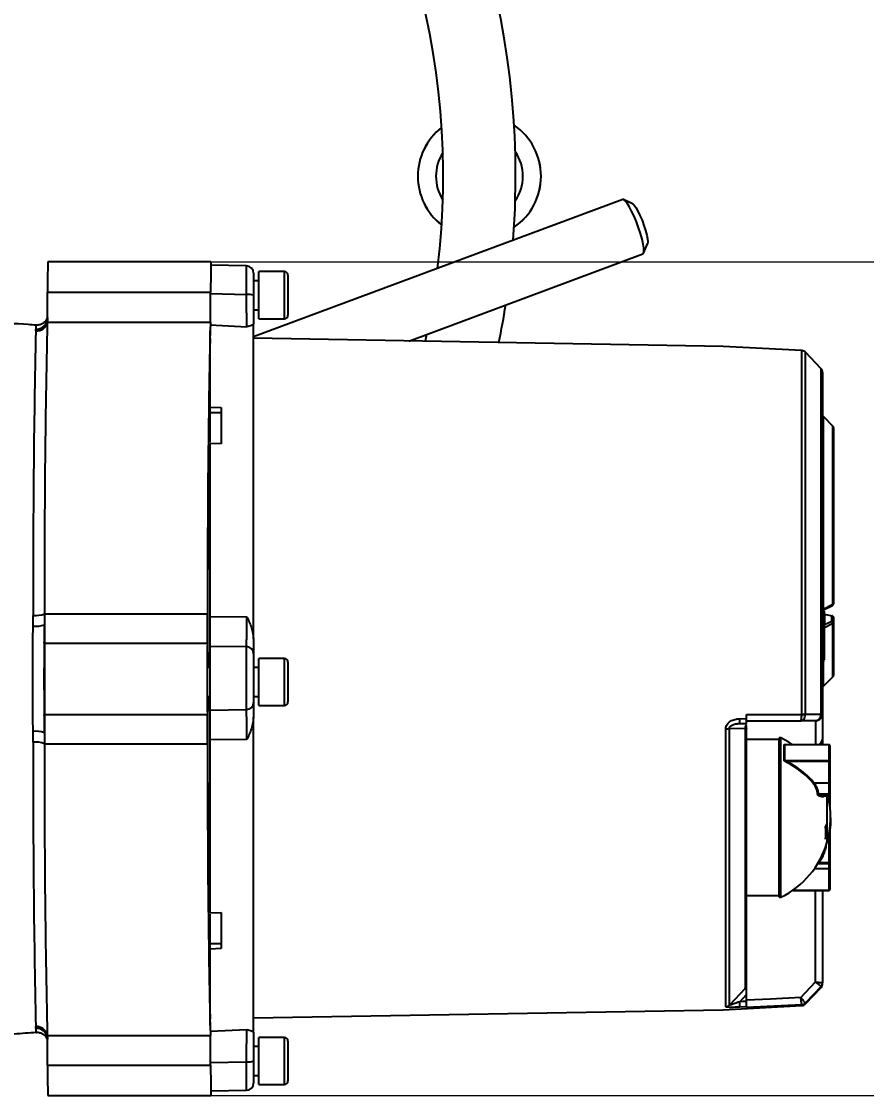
# Model space of a CAD drawing. Header units: millimetres. Extents: x 1846 to 4892, y 508 to 2661.
# Drawn here: x 4305.9 to 4539.1, y 2101.2 to 2397.5 of the extents above; entities that cross this region are included whole.
import ezdxf

# ---------------------------------------------------------------- set-up
doc = ezdxf.new("R2010")
doc.units = ezdxf.units.MM
doc.layers.add('AM_5', color=3, linetype='Continuous', lineweight=25)
doc.styles.add('SLDTEXTSTYLE1', font='txt.shx', dxfattribs={"width": 0.7, "bigfont": 'gbcbig.shx'})
doc.dimstyles.new('SLDDIMSTYLE12$0', dxfattribs={"dimtxt": 12, "dimasz": 10, "dimexe": 0, "dimexo": 0.0625, "dimgap": 0.875, "dimtad": 1, "dimdec": 1, "dimlfac": 1.8, "dimrnd": 1e-09, "dimzin": 12, "dimdsep": 46, "dimtxsty": 'SLDTEXTSTYLE1', "dimcen": 0.09, "dimdle": 8.16, "dimclrd": 3, "dimclre": 3, "dimadec": 0, "dimazin": 3, "dimtfac": 1, "dimtdec": 1, "dimtofl": 0, "dimtmove": 0, "dimatfit": 3, "dimfxl": 0, "dimfrac": 2, "dimtolj": 1, "dimlwd": 5, "dimlwe": 5, "dimarcsym": 0})

# ---------------------------------------------------------------- blocks, each defined once
blk = doc.blocks.new('*D78')
at = {"layer": 'AM_5', "color": 3, "lineweight": 5, "transparency": 16777216}
blk.add_line((4358.23, 2331.19), (4608.15, 2331.19), dxfattribs=at)
at = {"layer": 'AM_5', "color": 3, "linetype": 'Continuous', "lineweight": 5, "transparency": 16777216}
for p, q in [((4608.15, 2321.19), (4608.15, 2111.23)), ((4358.23, 2101.23), (4608.15, 2101.23))]:
    blk.add_line(p, q, dxfattribs=at)
at = {"layer": 'AM_5', "color": 3, "transparency": 16777216}
for points in [[(4606.49, 2321.19), (4609.82, 2321.19), (4608.15, 2331.19)], [(4606.49, 2111.23), (4609.82, 2111.23), (4608.15, 2101.23)]]:
    blk.add_solid(points, dxfattribs=at)
at = {"layer": 'Defpoints', "color": 0, "transparency": 16777216}
for p in [(4358.17, 2331.19), (4358.17, 2101.23), (4608.15, 2101.23)]:
    blk.add_point(p, dxfattribs=at)
at = {"layer": 'AM_5', "color": 0, "transparency": 16777216, "insert": (4601.28, 2216.21), "char_height": 12, "attachment_point": 5, "rotation": 90, "style": 'SLDTEXTSTYLE1'}
blk.add_mtext('\\A1;230', dxfattribs=at)

msp = doc.modelspace()

# ---------------------------------------------------------------- linework, layer by layer
at = {"color": 7, "linetype": 'Continuous', "lineweight": 25}
for p, q in [((4471.773, 2348.441), (4369.941, 2310.52)), ((4474.522, 2347.23), (4472.046, 2348.409)), ((4477.542, 2333.65), (4478.644, 2336.161)), ((4412.726, 2309.379), (4477.357, 2333.447)), ((4358.167, 2331.19), (4313.169, 2331.19)), ((4367.976, 2330.101), (4358.167, 2330.272)), ((4367.976, 2322.206), (4367.976, 2330.101)), ((4371.422, 2326.015), (4369.941, 2326.015)), ((4378.422, 2328.515), (4371.422, 2328.515)), ((4371.422, 2315.515), (4371.422, 2328.515)), ((4378.422, 2315.515), (4378.422, 2328.515)), ((4379.422, 2327.515), (4379.422, 2316.515)), ((4313.078, 2322.818), (4358.076, 2322.818)), ((4357.941, 2322.456), (4367.976, 2322.206)), ((4369.941, 2318.015), (4371.422, 2318.015)), ((4313.003, 2314.59), (4358.001, 2314.59)), ((4313.03, 2315.604), (4313.018, 2315.362)), ((4313.021, 2315.388), (4313.029, 2315.519)), ((4371.422, 2315.515), (4378.422, 2315.515)), ((4357.941, 2313.805), (4368.046, 2313.289)), ((4417.663, 2311.218), (4417.247, 2309.301)), ((4499.468, 2307.865), (4369.941, 2310.126)), ((4521.196, 2306.727), (4499.468, 2307.865)), ((4521.196, 2206.392), (4521.196, 2306.727)), ((4526.529, 2301.705), (4522.206, 2306.261)), ((4522.206, 2206.444), (4522.206, 2306.261)), ((4526.529, 2206.476), (4526.529, 2301.705)), ((4357.941, 2291.135), (4360.941, 2291.024)), ((4357.941, 2289.6), (4357.941, 2291.135)), ((4357.941, 2289.61), (4357.844, 2289.508)), ((4357.941, 2289.61), (4357.844, 2289.508)), ((4360.941, 2289.6), (4357.941, 2289.6)), ((4357.941, 2289.405), (4358.096, 2289.567)), ((4527.088, 2288.616), (4527.088, 2235.393)), ((4527.088, 2288.616), (4529.795, 2285.899)), ((4529.795, 2236.754), (4529.795, 2285.899)), ((4360.941, 2281.028), (4357.941, 2281.14)), ((4526.941, 2235.033), (4526.948, 2235.106)), ((4526.941, 2234.853), (4527.441, 2234.853)), ((4526.941, 2234.725), (4527.441, 2234.725)), ((4526.941, 2234.661), (4527.441, 2234.661)), ((4526.941, 2234.47), (4527.441, 2234.47)), ((4527.088, 2235.393), (4529.795, 2236.754)), ((4527.22, 2235.229), (4529.665, 2236.456)), ((4527.22, 2235.229), (4529.665, 2236.456)), ((4527.441, 2234.725), (4527.441, 2234.853)), ((4527.441, 2234.47), (4527.441, 2234.661)), ((4527.441, 2234.071), (4527.441, 2234.47)), ((4312.259, 2234.137), (4357.257, 2234.137)), ((4357.941, 2233.414), (4368.046, 2233.294)), ((4526.941, 2231.401), (4527.441, 2231.401)), ((4526.941, 2231.264), (4527.441, 2231.264)), ((4527.441, 2234.054), (4529.441, 2233.586)), ((4527.441, 2234.054), (4527.441, 2231.401)), ((4527.441, 2231.136), (4529.441, 2232.14)), ((4527.441, 2230.325), (4529.795, 2231.504)), ((4527.441, 2231.264), (4527.441, 2231.401)), ((4527.441, 2230.853), (4527.441, 2231.264)), ((4529.441, 2232.14), (4529.441, 2233.586)), ((4529.673, 2233.53), (4529.487, 2233.607)), ((4529.795, 2216.739), (4529.795, 2231.504)), ((4529.877, 2233.288), (4529.904, 2233.208)), ((4529.925, 2233.147), (4529.909, 2233.212)), ((4529.925, 2233.132), (4529.941, 2233)), ((4529.941, 2233), (4529.941, 2231.707)), ((4312.249, 2231.173), (4312.203, 2231.091)), ((4526.941, 2230.853), (4527.441, 2230.853)), ((4526.941, 2229.416), (4527.441, 2229.416)), ((4527.441, 2223.234), (4527.441, 2229.416)), ((4312.182, 2226.06), (4357.18, 2226.06)), ((4357.941, 2225.212), (4367.976, 2225.062)), ((4367.976, 2207.709), (4367.976, 2225.062)), ((4526.941, 2223.234), (4527.441, 2223.234)), ((4378.422, 2221.812), (4371.422, 2221.812)), ((4371.422, 2208.812), (4371.422, 2221.812)), ((4378.422, 2208.812), (4378.422, 2221.812)), ((4379.422, 2220.812), (4379.422, 2209.812)), ((4526.941, 2221.797), (4527.441, 2221.797)), ((4526.941, 2221.386), (4527.441, 2221.386)), ((4527.441, 2221.369), (4526.941, 2221.369)), ((4526.941, 2221.249), (4527.441, 2221.249)), ((4527.088, 2221.249), (4527.088, 2214.032)), ((4527.441, 2221.386), (4527.441, 2221.797)), ((4357.941, 2219.312), (4357.184, 2219.312)), ((4371.422, 2219.312), (4369.941, 2219.312)), ((4527.088, 2214.032), (4529.795, 2216.739)), ((4357.189, 2211.312), (4357.941, 2211.312)), ((4369.941, 2211.312), (4371.422, 2211.312)), ((4357.941, 2207.56), (4367.976, 2207.709)), ((4371.422, 2208.812), (4378.422, 2208.812)), ((4312.182, 2206.36), (4357.18, 2206.36)), ((4504.076, 2205.168), (4505.941, 2205.201)), ((4505.941, 2206.377), (4521.196, 2206.375)), ((4505.941, 2205.201), (4505.941, 2206.377)), ((4505.941, 2204.596), (4520.892, 2204.596)), ((4520.892, 2204.596), (4521.12, 2204.658)), ((4520.892, 2204.596), (4520.937, 2204.649)), ((4524.941, 2204.596), (4520.892, 2204.596)), ((4521.196, 2206.392), (4521.196, 2206.375)), ((4522.202, 2206.375), (4522.206, 2206.444)), ((4522.206, 2206.444), (4526.528, 2206.436)), ((4524.941, 2204.596), (4524.941, 2197.993)), ((4526.529, 2206.476), (4526.528, 2206.436)), ((4526.941, 2206.596), (4526.935, 2206.436)), ((4500.196, 2125.734), (4500.196, 2202.409)), ((4501.206, 2202.48), (4505.529, 2202.563)), ((4501.206, 2126.195), (4501.206, 2202.48)), ((4503.543, 2203.827), (4504.036, 2203.874)), ((4504.023, 2203.852), (4505.941, 2203.886)), ((4505.529, 2202.563), (4505.529, 2130.782)), ((4505.941, 2202.412), (4505.941, 2203.236)), ((4312.249, 2201.248), (4312.203, 2201.33)), ((4368.046, 2199.477), (4357.941, 2199.358)), ((4514.941, 2199.413), (4505.941, 2199.413)), ((4515.441, 2199.913), (4514.941, 2199.913)), ((4514.941, 2166.255), (4514.941, 2199.913)), ((4515.441, 2166.255), (4515.441, 2199.913)), ((4526.941, 2200.345), (4526.941, 2197.993)), ((4312.259, 2198.284), (4357.257, 2198.284)), ((4516.362, 2193.665), (4516.362, 2198.003)), ((4516.458, 2197.98), (4516.458, 2193.647)), ((4528.741, 2197.98), (4516.458, 2197.98)), ((4528.741, 2197.993), (4516.506, 2197.993)), ((4528.741, 2197.993), (4528.741, 2197.98)), ((4528.741, 2193.647), (4528.741, 2197.98)), ((4528.941, 2197.793), (4528.941, 2193.501)), ((4516.458, 2193.647), (4528.741, 2193.647)), ((4528.741, 2193.395), (4517.029, 2193.395)), ((4528.741, 2193.647), (4528.741, 2193.395)), ((4528.741, 2187.479), (4528.741, 2193.395)), ((4528.941, 2193.501), (4528.941, 2187.585)), ((4528.979, 2193.319), (4528.941, 2193.319)), ((4528.941, 2191.046), (4528.979, 2191.046)), ((4524.561, 2187.479), (4528.741, 2187.479)), ((4528.741, 2184.456), (4528.741, 2187.479)), ((4528.979, 2189.3), (4528.941, 2189.3)), ((4528.979, 2189.027), (4528.941, 2189.027)), ((4528.941, 2187.585), (4528.941, 2184.361)), ((4528.941, 2187.337), (4528.979, 2187.337)), ((4528.941, 2187.13), (4528.979, 2187.13)), ((4525.717, 2184.456), (4528.741, 2184.456)), ((4528.741, 2184.167), (4526.019, 2184.167)), ((4526.993, 2183.906), (4528.741, 2183.906)), ((4528.138, 2183.906), (4528.138, 2176.054)), ((4528.141, 2183.906), (4528.141, 2170.913)), ((4528.741, 2184.456), (4528.741, 2184.167)), ((4528.741, 2183.906), (4528.741, 2184.167)), ((4528.741, 2182.609), (4528.741, 2183.906)), ((4528.941, 2185.952), (4528.979, 2185.952)), ((4528.979, 2185.381), (4528.941, 2185.381)), ((4528.941, 2184.361), (4528.941, 2184.106)), ((4528.941, 2184.126), (4528.941, 2182.54)), ((4528.709, 2182.609), (4528.741, 2182.609)), ((4528.741, 2182.609), (4528.741, 2182.437)), ((4528.941, 2182.54), (4528.941, 2182.495)), ((4528.941, 2182.54), (4528.941, 2181.199)), ((4528.138, 2172.662), (4527.786, 2172.662)), ((4528.138, 2172.662), (4528.138, 2170.913)), ((4528.741, 2171.92), (4528.418, 2171.92)), ((4528.421, 2171.929), (4528.741, 2171.929)), ((4528.741, 2171.929), (4528.741, 2173.389)), ((4528.741, 2171.92), (4528.741, 2171.929)), ((4528.741, 2165.489), (4528.741, 2171.92)), ((4528.941, 2174.628), (4528.941, 2171.777)), ((4528.138, 2170.913), (4528.141, 2170.913)), ((4528.941, 2171.777), (4528.941, 2171.72)), ((4528.941, 2171.72), (4528.941, 2165.45)), ((4528.979, 2169.219), (4528.941, 2169.219)), ((4514.941, 2155.913), (4514.941, 2166.255)), ((4515.441, 2155.913), (4515.441, 2166.255)), ((4528.979, 2167.691), (4528.941, 2167.691)), ((4528.941, 2167.153), (4528.979, 2167.153)), ((4524.716, 2163.843), (4528.741, 2163.843)), ((4525.718, 2165.25), (4528.741, 2165.25)), ((4526.019, 2165.489), (4528.741, 2165.489)), ((4528.741, 2165.489), (4528.741, 2165.25)), ((4528.741, 2163.843), (4528.741, 2165.25)), ((4528.741, 2157.927), (4528.741, 2163.843)), ((4528.941, 2165.664), (4528.979, 2165.664)), ((4528.941, 2165.45), (4528.941, 2163.949)), ((4528.941, 2163.949), (4528.941, 2158.033)), ((4518.697, 2157.833), (4528.741, 2157.833)), ((4518.83, 2157.927), (4528.741, 2157.927)), ((4524.941, 2132.555), (4524.941, 2157.833)), ((4526.941, 2157.833), (4526.941, 2132.355)), ((4528.741, 2157.927), (4528.741, 2157.833)), ((4505.941, 2156.413), (4514.941, 2156.413)), ((4514.941, 2155.913), (4515.441, 2155.913)), ((4357.941, 2151.632), (4360.941, 2151.743)), ((4357.821, 2143.221), (4357.941, 2143.095)), ((4357.821, 2143.221), (4357.941, 2143.095)), ((4358.073, 2143.162), (4357.941, 2143.3)), ((4357.941, 2143.171), (4360.941, 2143.171)), ((4357.941, 2141.637), (4357.941, 2143.171)), ((4360.941, 2141.748), (4357.941, 2141.637)), ((4505.529, 2130.782), (4501.206, 2126.195)), ((4505.941, 2130.377), (4505.941, 2131.842)), ((4520.892, 2128.276), (4524.941, 2132.555)), ((4526.529, 2131.327), (4522.206, 2126.758)), ((4522.206, 2126.51), (4526.529, 2131.067)), ((4526.529, 2131.327), (4526.529, 2131.326)), ((4526.529, 2131.067), (4526.529, 2131.326)), ((4526.938, 2132.356), (4526.941, 2132.355)), ((4504.09, 2127.105), (4505.941, 2129.069)), ((4505.941, 2127.199), (4505.941, 2129.069)), ((4369.941, 2122.645), (4499.468, 2124.906)), ((4499.468, 2124.906), (4521.196, 2126.045)), ((4505.941, 2125.706), (4504.142, 2125.615)), ((4521.196, 2126.294), (4505.941, 2125.493)), ((4521.196, 2126.294), (4521.196, 2126.294)), ((4521.196, 2126.045), (4521.196, 2126.294)), ((4522.206, 2126.758), (4522.204, 2126.76)), ((4522.206, 2126.51), (4522.206, 2126.758)), ((4358.009, 2118.97), (4368.046, 2119.483)), ((4313.003, 2117.83), (4358.001, 2117.83)), ((4313.018, 2117.059), (4313.03, 2116.816)), ((4378.422, 2117.256), (4371.422, 2117.256)), ((4371.422, 2110.756), (4371.422, 2117.256)), ((4378.422, 2110.756), (4378.422, 2117.256)), ((4379.422, 2116.256), (4379.422, 2110.756)), ((4371.422, 2114.756), (4369.941, 2114.756)), ((4357.941, 2110.315), (4367.976, 2110.565)), ((4367.976, 2102.671), (4367.976, 2110.565)), ((4371.422, 2104.256), (4371.422, 2110.756)), ((4378.422, 2104.256), (4378.422, 2110.756)), ((4379.422, 2110.756), (4379.422, 2105.256)), ((4313.078, 2109.603), (4358.076, 2109.603)), ((4369.941, 2106.756), (4371.422, 2106.756)), ((4371.422, 2104.256), (4378.422, 2104.256)), ((4313.169, 2101.23), (4358.167, 2101.23)), ((4358.167, 2102.499), (4367.976, 2102.671))]:
    msp.add_line(p, q, dxfattribs=at)
at = {"color": 7, "linetype": 'Continuous', "lineweight": 25, "flags": 128}
for points in [[(4441.566, 2337.192), (4442.069, 2345.864), (4442.244, 2354.838)], [(4477.357, 2333.447), (4477.531, 2333.624), (4477.64, 2334.159), (4477.606, 2335.011), (4477.43, 2336.14), (4477.12, 2337.494), (4476.69, 2339.01), (4476.161, 2340.616), (4475.557, 2342.237), (4474.907, 2343.797), (4474.241, 2345.225), (4473.59, 2346.452), (4472.985, 2347.421), (4472.453, 2348.088), (4472.02, 2348.421), (4471.773, 2348.441)], [(4474.522, 2347.23), (4474.537, 2347.223), (4474.932, 2346.874), (4475.42, 2346.196), (4475.97, 2345.231), (4476.548, 2344.04), (4477.117, 2342.697), (4477.642, 2341.288), (4478.089, 2339.9), (4478.431, 2338.621), (4478.646, 2337.531), (4478.721, 2336.699), (4478.65, 2336.176), (4478.644, 2336.161)], [(4358.206, 2330.272), (4358.193, 2330.796), (4358.176, 2331.146), (4358.158, 2331.146), (4358.141, 2330.796), (4358.125, 2330.109), (4358.111, 2329.109), (4358.098, 2327.831), (4358.088, 2326.32), (4358.08, 2324.629), (4358.076, 2322.818)], [(4527.441, 2234.054), (4527.457, 2234.068), (4527.472, 2234.075), (4527.486, 2234.075), (4527.499, 2234.069), (4527.509, 2234.057), (4527.517, 2234.039)], [(4309.068, 2201.693), (4309.063, 2205.305), (4309.06, 2208.931), (4309.058, 2212.568), (4309.058, 2216.21), (4309.058, 2219.852), (4309.06, 2223.489), (4309.063, 2227.116), (4309.068, 2230.727)], [(4312.249, 2231.173), (4312.244, 2227.45), (4312.241, 2223.712), (4312.239, 2219.964), (4312.239, 2216.21), (4312.239, 2212.456), (4312.241, 2208.708), (4312.244, 2204.97), (4312.249, 2201.248)], [(4357.195, 2219.56), (4357.185, 2219.379), (4357.182, 2219.241)], [(4357.207, 2219.312), (4357.205, 2219.379), (4357.195, 2219.56)], [(4525.606, 2204.71), (4525.332, 2204.635), (4524.941, 2204.596)], [(4526.941, 2206.596), (4526.903, 2206.206), (4526.857, 2206.021)], [(4518.697, 2197.993), (4517.65, 2198.686), (4515.441, 2199.913)], [(4528.941, 2193.501), (4528.938, 2193.48), (4528.926, 2193.46), (4528.908, 2193.442), (4528.883, 2193.426), (4528.852, 2193.413), (4528.818, 2193.403), (4528.78, 2193.397), (4528.741, 2193.395)], [(4528.941, 2187.585), (4528.938, 2187.564), (4528.926, 2187.545), (4528.908, 2187.526), (4528.883, 2187.51), (4528.852, 2187.497), (4528.818, 2187.487), (4528.78, 2187.481), (4528.741, 2187.479)], [(4528.741, 2184.456), (4528.78, 2184.455), (4528.818, 2184.449), (4528.852, 2184.44), (4528.883, 2184.428), (4528.908, 2184.414), (4528.926, 2184.397), (4528.938, 2184.38), (4528.941, 2184.361)], [(4528.741, 2182.609), (4528.78, 2182.607), (4528.818, 2182.603), (4528.852, 2182.597), (4528.883, 2182.588), (4528.908, 2182.578), (4528.926, 2182.566), (4528.938, 2182.553), (4528.941, 2182.54)], [(4529.163, 2177.831), (4529.163, 2177.748), (4529.098, 2175.975), (4528.941, 2174.462), (4529.018, 2175.091), (4529.098, 2175.975), (4529.147, 2176.861), (4529.163, 2177.748), (4529.147, 2178.635), (4529.098, 2179.521), (4529.018, 2180.405), (4528.906, 2181.285), (4528.762, 2182.16), (4528.741, 2182.272)], [(4528.741, 2163.843), (4528.78, 2163.845), (4528.818, 2163.851), (4528.852, 2163.861), (4528.883, 2163.874), (4528.908, 2163.89), (4528.926, 2163.908), (4528.938, 2163.928), (4528.941, 2163.949)], [(4528.741, 2157.927), (4528.78, 2157.929), (4528.818, 2157.935), (4528.852, 2157.945), (4528.883, 2157.958), (4528.908, 2157.974), (4528.926, 2157.993), (4528.938, 2158.012), (4528.941, 2158.033)], [(4520.892, 2128.276), (4512.52, 2127.836), (4505.941, 2127.49)], [(4505.941, 2127.199), (4504.905, 2127.146), (4504.09, 2127.105)], [(4358.076, 2109.603), (4358.08, 2107.791), (4358.088, 2106.1), (4358.098, 2104.589), (4358.111, 2103.311), (4358.125, 2102.311), (4358.141, 2101.624), (4358.158, 2101.274), (4358.176, 2101.274), (4358.193, 2101.624), (4358.209, 2102.311), (4358.212, 2102.5)]]:
    msp.add_lwpolyline(points, dxfattribs=at)
at = {"color": 7, "linetype": 'Continuous', "lineweight": 25}
for centre, radius, start, end in [((4212.244, 2354.838), 230, 0, 169.16329), ((4212.244, 2354.838), 210, 353.04862, 87.41373), ((4432.244, 2354.838), 17.013, 127.81367, 180), ((4432.244, 2354.838), 17, 127.8432, 232.1568), ((4432.244, 2354.838), 17.013, 304.2276, 55.7724), ((4432.244, 2354.838), 17, 304.2613, 55.7387), ((4432.244, 2354.838), 12, 325.58849, 34.41151), ((4432.244, 2354.838), 12, 147.31654, 212.68346), ((4432.244, 2354.838), 17.013, 180, 232.18633), ((4510.231, 2324.858), 197.164, 178.15954, 180.59293), ((4367.941, 2328.101), 2, 0, 89), ((4378.422, 2327.515), 1, 0, 90), ((3776.12, 2322.76), 536.957, 359.23935, 0.0061), ((4036.074, 2321.629), 322.005, 358.74746, 0.21149), ((4368.457, 2316.878), 5.35, 73.8962, 95.15834), ((4212.244, 2354.838), 230, 348.49028, 351.12295), ((4310.048, 2315.648), 2.984, 265.72557, 354.99775), ((4310.072, 2315.151), 2.985, 265.67984, 349.16146), ((7454.816, 2245.284), 3142.577, 178.736305, 180.203246), ((7499.814, 2245.284), 3142.577, 178.736305, 180.203246), ((4378.422, 2316.515), 1, 270, 0), ((7374.539, 2244.571), 3065.437, 178.736305, 180.203246), ((4312.295, 2312.917), 2.481, 160.17317, 185.66552), ((8536.851, 2233.793), 4179.607, 178.95405, 180.198512), ((4521.118, 2305.229), 1.5, 43.5, 87), ((4525.441, 2300.672), 1.5, 0, 43.5), ((4529.444, 2285.547), 0.497, 0.01913, 45.13671), ((4529.441, 2285.547), 0.5, 0, 44.78845), ((4529.441, 2236.903), 0.5, 296.65477, 0), ((4529.749, 2236.945), 0.197, 283.44713, 347.66352), ((4309.787, 2240.354), 6.691, 264.28607, 291.67914), ((4054.688, 2232.95), 302.571, 358.69511, 0.22467), ((4527.328, 2231.571), 0.386, 180.21998, 206.0157), ((4529.481, 2233.56), 0.0477, 83.56984, 147.1736), ((4529.473, 2231.671), 0.47, 4.40195, 93.81126), ((4529.676, 2233.502), 0.0277, 97.12082, 149.1876), ((4529.693, 2231.732), 0.25, 294.15157, 354.20326), ((4309.814, 2237.993), 7.305, 264.13547, 289.0893), ((4131.945, 2230.961), 180.304, 358.44239, 0.06727), ((4839.438, 2216.21), 527.347, 178.92978, 181.07022), ((4884.436, 2216.21), 527.347, 178.92978, 181.07022), ((4367.946, 2223.067), 1.995, 0.12484, 89.13021), ((4378.422, 2220.812), 1, 0, 90), ((4529.441, 2217.093), 0.5, 315, 0), ((8492.247, 2197.988), 4134.998, 179.815372, 181.048433), ((4367.946, 2209.704), 1.995, 270.86979, 359.87516), ((4378.422, 2209.812), 1, 270, 0), ((4131.945, 2201.459), 180.304, 359.93273, 1.55761), ((4054.688, 2199.47), 302.571, 359.77533, 1.30489), ((4497.826, 2204.758), 6.263, 351.68873, 3.75601), ((4521.207, 2216.109), 9.717, 269.93778, 275.90091), ((4521.699, 2216.247), 9.886, 267.08331, 272.91669), ((4526.731, 2208.266), 1.842, 263.6552, 276.3448), ((4526.572, 2207.097), 0.622, 266.06043, 306.40294), ((4309.814, 2194.427), 7.305, 70.91082, 95.86448), ((4500.206, 2209.472), 7.063, 269.92254, 278.13904), ((4507.204, 2202.484), 1.677, 138.8706, 177.29896), ((7374.539, 2187.85), 3065.437, 179.796754, 181.263695), ((4309.787, 2192.066), 6.691, 68.32086, 95.71393), ((7454.816, 2187.136), 3142.577, 179.796754, 181.263695), ((7499.814, 2187.136), 3142.577, 179.796754, 181.263695), ((4516.457, 2198.191), 0.211, 243.21683, 270.08193), ((4528.741, 2197.793), 0.2, 0, 90), ((4528.748, 2197.786), 0.194, 2.04296, 91.90672), ((4516.457, 2193.907), 0.26, 248.67746, 270.24024), ((4517.527, 2193.041), 0.611, 144.63935, 168.38608), ((4506.731, 2172.489), 23.053, 39.96426, 63.74639), ((4506.748, 2172.551), 23.241, 39.96426, 63.74639), ((4528.765, 2193.469), 0.18, 10.17638, 97.42896), ((4524.728, 2187.169), 0.352, 118.33749, 158.79888), ((4525.696, 2184.742), 0.286, 238.36355, 274.10523), ((4526.064, 2183.952), 0.22, 101.86899, 187.14716), ((4504.663, 2177.913), 24.5, 343.39845, 14.15842), ((4528.745, 2184.364), 0.197, 269.06383, 359.03219), ((4528.741, 2184.106), 0.2, 270, 0), ((4528.742, 2182.541), 0.199, 274.89096, 359.84207), ((4528.741, 2182.495), 0.2, 277.47638, 0), ((4519.881, 2180.514), 9.384, 326.76026, 331.6277), ((4511.148, 2173.674), 16.668, 354.15975, 5.84025), ((4519.881, 2177.122), 9.384, 326.76026, 331.6277), ((4528.762, 2171.749), 0.181, 8.81163, 96.68922), ((4528.741, 2171.72), 0.2, 0, 90), ((4504.659, 2177.913), 24.5, 296.10891, 343.39845), ((4526.231, 2165.958), 0.514, 221.98396, 245.63737), ((4528.789, 2165.205), 0.288, 58.21371, 99.59569), ((4528.741, 2165.45), 0.2, 270, 0), ((4528.741, 2158.033), 0.2, 270, 0), ((4514.062, 2139.042), 11.875, 224.06997, 226.8585), ((4525.436, 2132.358), 1.502, 316.65575, 359.9319), ((4525.448, 2132.355), 1.493, 316.39377, 359.98625), ((4525.441, 2132.099), 1.5, 316.5, 0), ((4500.119, 2127.237), 1.506, 272.9299, 316.1934), ((4477.407, 2125.422), 26.736, 0.41271, 3.60892), ((4521.113, 2127.797), 1.504, 273.13823, 316.44887), ((4521.118, 2127.793), 1.502, 272.97758, 316.40247), ((4521.118, 2127.543), 1.5, 273, 316.5), ((4312.928, 2119.581), 3.106, 176.93263, 197.22928), ((4310.049, 2116.772), 2.983, 4.85158, 94.27503), ((4310.072, 2117.269), 2.985, 10.83854, 94.32016), ((3776.12, 2109.66), 536.957, 359.9939, 0.76065), ((4036.074, 2110.791), 322.005, 359.78851, 1.25254), ((4378.422, 2116.256), 1, 0, 90), ((4368.457, 2115.894), 5.35, 264.84166, 286.1038), ((4510.231, 2107.562), 197.164, 179.40707, 181.84046), ((4367.941, 2104.67), 2, 271, 0), ((4378.422, 2105.256), 1, 270, 0)]:
    msp.add_arc(centre, radius, start, end, dxfattribs=at)
for points, knots in [([(4369.941, 2328.101), (4369.941, 2328.018), (4369.941, 2327.846), (4369.941, 2326.463), (4369.941, 2324.434), (4369.941, 2322.805), (4369.941, 2322.018)], [0, 0, 0, 0, 0.2412869, 0.5, 0.7587131, 1, 1, 1, 1]), ([(4368.046, 2313.289), (4368.045, 2313.564), (4368.045, 2313.934), (4368.039, 2314.889), (4368.035, 2315.568), (4368.029, 2316.383), (4368.019, 2317.401), (4368.007, 2318.713), (4367.993, 2320.342), (4367.982, 2321.565), (4367.976, 2322.206)], [0, 0, 0, 0, 0.2442906, 0.329037, 0.4144904, 0.500125, 0.5979935, 0.7157718, 0.8510735, 1, 1, 1, 1]), ([(4369.941, 2322.018), (4369.941, 2321.258), (4369.941, 2319.743), (4369.941, 2317.615), (4369.941, 2315.658), (4369.941, 2314.593), (4369.941, 2314.059)], [0, 0, 0, 0, 0.2507669, 0.5000113, 0.749245, 1, 1, 1, 1]), ([(4309.969, 2313.732), (4309.231, 2313.792), (4304.882, 2314.143), (4296.906, 2314.474), (4286.061, 2314.709), (4275.23, 2314.604), (4264.426, 2314.177), (4255.041, 2313.575), (4249.272, 2312.987), (4247.082, 2312.764)], [0, 0, 0, 0, 0.0352985, 0.207858, 0.3801201, 0.5520874, 0.723762, 0.8951454, 1, 1, 1, 1]), ([(4313.035, 2315.923), (4313.028, 2315.896), (4313.012, 2315.829), (4312.936, 2315.599), (4312.751, 2315.205), (4312.384, 2314.693), (4311.795, 2314.183), (4311.005, 2313.84), (4310.353, 2313.697), (4310.02, 2313.765), (4309.986, 2313.772)], [0, 0, 0, 0, 0.0988141, 0.2481759, 0.38361338, 0.51716417, 0.66205203, 0.81883894, 0.98183427, 1, 1, 1, 1]), ([(4313.031, 2315.632), (4313.028, 2315.514), (4313.023, 2315.218), (4313.014, 2314.845), (4313.007, 2314.676), (4313.003, 2314.59)], [0, 0, 0, 0, 0.2461834, 0.6204204, 1, 1, 1, 1]), ([(4309.847, 2312.175), (4309.844, 2312.274), (4309.838, 2312.451), (4309.83, 2312.605), (4309.826, 2312.673)], [0, 0, 0, 0, 0.559997, 1, 1, 1, 1]), ([(4357.941, 2291.135), (4357.941, 2293.022), (4357.941, 2296.797), (4357.941, 2301.639), (4357.941, 2305.852), (4357.941, 2309.253), (4357.941, 2311.358), (4357.941, 2312.086), (4357.941, 2312.186)], [0, 0, 0, 0, 0.1937913, 0.3875826, 0.5813739, 0.7751653, 0.9689566, 1, 1, 1, 1]), ([(4369.941, 2314.059), (4369.796, 2313.939), (4369.503, 2313.698), (4368.533, 2313.426), (4368.046, 2313.289)], [0, 0, 0, 0, 0.4975573, 1, 1, 1, 1]), ([(4526.941, 2300.672), (4526.941, 2300.585), (4526.941, 2300.41), (4526.941, 2298.982), (4526.941, 2296.679), (4526.941, 2293.431), (4526.941, 2289.309), (4526.941, 2284.385), (4526.941, 2278.763), (4526.941, 2272.517), (4526.941, 2265.669), (4526.941, 2258.217), (4526.941, 2250.212), (4526.941, 2241.776), (4526.941, 2233.051), (4526.941, 2224.188), (4526.941, 2215.331), (4526.941, 2209.491), (4526.941, 2206.596)], [0, 0, 0, 0, 0.0612816, 0.1235957, 0.1866179, 0.25, 0.3133821, 0.3764043, 0.4387184, 0.5, 0.5612816, 0.6235957, 0.6866179, 0.75, 0.8133821, 0.8764043, 0.9387184, 1, 1, 1, 1]), ([(4357.941, 2281.49), (4357.941, 2282.603), (4357.941, 2285.467), (4357.941, 2288.032), (4357.941, 2289.6)], [0, 0, 0, 0, 0.3888049, 1, 1, 1, 1]), ([(4529.941, 2285.547), (4529.941, 2285.385), (4529.941, 2285.058), (4529.941, 2283.961), (4529.941, 2282.409), (4529.941, 2280.377), (4529.941, 2277.916), (4529.941, 2275.083), (4529.941, 2271.951), (4529.941, 2268.571), (4529.941, 2264.956), (4529.941, 2261.104), (4529.941, 2257.054), (4529.941, 2252.891), (4529.941, 2248.704), (4529.941, 2244.592), (4529.941, 2240.622), (4529.941, 2238.134), (4529.941, 2236.903)], [0, 0, 0, 0, 0.0609226, 0.1231775, 0.1863534, 0.25, 0.3136466, 0.3768225, 0.4390774, 0.5, 0.5609226, 0.6231775, 0.6863534, 0.75, 0.8136466, 0.8768225, 0.9390774, 1, 1, 1, 1]), ([(4527.053, 2234.331), (4527.052, 2234.339), (4527.052, 2234.355), (4527.033, 2234.365), (4527.004, 2234.363), (4526.977, 2234.352), (4526.965, 2234.346)], [0, 0, 0, 0, 0.2529378, 0.5115718, 0.7641223, 1, 1, 1, 1]), ([(4526.97, 2235.079), (4526.976, 2235.078), (4526.996, 2235.076), (4527.064, 2235.137), (4527.165, 2235.197), (4527.217, 2235.228)], [0, 0, 0, 0, 0.160089, 0.568829, 1, 1, 1, 1]), ([(4527.053, 2234.331), (4527.078, 2234.3), (4527.132, 2234.236), (4527.263, 2234.13), (4527.371, 2234.084), (4527.441, 2234.054)], [0, 0, 0, 0, 0.2371866, 0.5009298, 1, 1, 1, 1]), ([(4527.212, 2235.227), (4527.211, 2235.226), (4527.191, 2235.21), (4527.159, 2235.212), (4527.119, 2235.228), (4527.095, 2235.277), (4527.087, 2235.337), (4527.088, 2235.375), (4527.088, 2235.393)], [0, 0, 0, 0, 0.0284628, 0.3120488, 0.569439, 0.7930567, 0.8963599, 1, 1, 1, 1]), ([(4529.664, 2236.458), (4529.676, 2236.464), (4529.709, 2236.48), (4529.748, 2236.528), (4529.79, 2236.614), (4529.793, 2236.699), (4529.795, 2236.754)], [0, 0, 0, 0, 0.14054677, 0.37738427, 0.59349249, 1, 1, 1, 1]), ([(4309.068, 2230.727), (4309.08, 2231.282), (4309.101, 2232.274), (4309.115, 2233.262), (4309.121, 2233.697)], [0, 0, 0, 0, 0.5599962, 1, 1, 1, 1]), ([(4312.259, 2234.137), (4312.257, 2233.63), (4312.256, 2232.864), (4312.252, 2231.885), (4312.25, 2231.41), (4312.249, 2231.173)], [0, 0, 0, 0, 0.49355474, 0.74596906, 1, 1, 1, 1]), ([(4357.941, 2225.212), (4357.941, 2225.438), (4357.941, 2225.89), (4357.941, 2227.769), (4357.941, 2230.314), (4357.941, 2232.379), (4357.941, 2233.414)], [0, 0, 0, 0, 0.2500652, 0.4994456, 0.7493864, 1, 1, 1, 1]), ([(4367.976, 2225.062), (4367.982, 2225.159), (4367.993, 2225.343), (4368.005, 2225.945), (4368.016, 2226.561), (4368.023, 2227.103), (4368.035, 2228.198), (4368.044, 2230.156), (4368.045, 2232.263), (4368.046, 2233.294)], [0, 0, 0, 0, 0.1490594, 0.2844868, 0.3652537, 0.4374076, 0.5004523, 0.7554677, 1, 1, 1, 1]), ([(4368.046, 2233.294), (4368.533, 2232.323), (4369.503, 2230.39), (4369.796, 2228.243), (4369.941, 2227.175)], [0, 0, 0, 0, 0.5024427, 1, 1, 1, 1]), ([(4529.441, 2233.586), (4529.481, 2233.578), (4529.554, 2233.564), (4529.622, 2233.532), (4529.653, 2233.517)], [0, 0, 0, 0, 0.5446687, 1, 1, 1, 1]), ([(4529.769, 2231.707), (4529.755, 2231.75), (4529.723, 2231.842), (4529.649, 2231.962), (4529.552, 2232.071), (4529.482, 2232.114), (4529.441, 2232.14)], [0, 0, 0, 0, 0.232288, 0.5000695, 0.7060845, 1, 1, 1, 1]), ([(4529.653, 2233.517), (4529.693, 2233.49), (4529.78, 2233.433), (4529.866, 2233.312), (4529.928, 2233.165), (4529.936, 2233.061), (4529.941, 2233)], [0, 0, 0, 0, 0.2335825, 0.4987544, 0.7053631, 1, 1, 1, 1]), ([(4529.653, 2233.464), (4529.693, 2233.44), (4529.78, 2233.389), (4529.866, 2233.281), (4529.928, 2233.148), (4529.936, 2233.055), (4529.941, 2233)], [0, 0, 0, 0, 0.23326434, 0.4987609, 0.70343082, 1, 1, 1, 1]), ([(4529.795, 2231.504), (4529.795, 2231.536), (4529.796, 2231.601), (4529.778, 2231.671), (4529.769, 2231.707)], [0, 0, 0, 0, 0.4935537, 1, 1, 1, 1]), ([(4529.917, 2233.171), (4529.92, 2233.161), (4529.94, 2233.107), (4529.941, 2233.048), (4529.941, 2233)], [0, 0, 0, 0, 0.1724706, 1, 1, 1, 1]), ([(4529.941, 2231.707), (4529.941, 2230.638), (4529.941, 2228.478), (4529.941, 2225.605), (4529.941, 2223.044), (4529.941, 2220.89), (4529.941, 2219.185), (4529.941, 2217.977), (4529.941, 2217.23), (4529.941, 2217.138), (4529.941, 2217.093)], [0, 0, 0, 0, 0.1218452, 0.246355, 0.3727067, 0.5, 0.6272933, 0.753645, 0.8781548, 1, 1, 1, 1]), ([(4527.441, 2229.416), (4527.441, 2229.739), (4527.441, 2230.143), (4527.441, 2230.571), (4527.441, 2230.752), (4527.441, 2230.813), (4527.441, 2230.853)], [0, 0, 0, 0, 0.4996211, 0.6251499, 0.7494732, 1, 1, 1, 1]), ([(4369.941, 2227.175), (4369.941, 2226.623), (4369.941, 2225.521), (4369.941, 2224.302), (4369.941, 2223.415), (4369.941, 2223.186), (4369.941, 2223.072)], [0, 0, 0, 0, 0.250755, 0.4999887, 0.7492331, 1, 1, 1, 1]), ([(4369.941, 2223.072), (4369.941, 2222.914), (4369.941, 2222.587), (4369.941, 2221.005), (4369.941, 2218.837), (4369.941, 2216.386), (4369.941, 2213.935), (4369.941, 2211.766), (4369.941, 2210.185), (4369.941, 2209.858), (4369.941, 2209.7)], [0, 0, 0, 0, 0.1206435, 0.25, 0.3793565, 0.5, 0.6206435, 0.75, 0.8793565, 1, 1, 1, 1]), ([(4527.441, 2221.797), (4527.441, 2221.837), (4527.441, 2221.897), (4527.441, 2222.076), (4527.441, 2222.506), (4527.441, 2222.91), (4527.441, 2223.234)], [0, 0, 0, 0, 0.2505117, 0.3752446, 0.5001647, 1, 1, 1, 1]), ([(4357.941, 2199.358), (4357.941, 2200.39), (4357.941, 2202.452), (4357.941, 2204.996), (4357.941, 2206.878), (4357.941, 2207.332), (4357.941, 2207.56)], [0, 0, 0, 0, 0.2500466, 0.4994486, 0.7493959, 1, 1, 1, 1]), ([(4368.046, 2199.477), (4368.045, 2200.511), (4368.045, 2201.904), (4368.039, 2203.438), (4368.035, 2204.319), (4368.029, 2205.157), (4368.019, 2205.983), (4368.007, 2206.766), (4367.993, 2207.428), (4367.982, 2207.613), (4367.976, 2207.709)], [0, 0, 0, 0, 0.2442906, 0.329037, 0.4144904, 0.500125, 0.5979935, 0.7157717, 0.8510735, 1, 1, 1, 1]), ([(4369.941, 2209.7), (4369.941, 2209.585), (4369.941, 2209.357), (4369.941, 2208.47), (4369.941, 2207.251), (4369.941, 2206.149), (4369.941, 2205.596)], [0, 0, 0, 0, 0.2507669, 0.5000113, 0.749245, 1, 1, 1, 1]), ([(4369.941, 2205.596), (4369.796, 2204.528), (4369.503, 2202.382), (4368.533, 2200.448), (4368.046, 2199.477)], [0, 0, 0, 0, 0.4975573, 1, 1, 1, 1]), ([(4500.196, 2202.409), (4500.216, 2202.618), (4500.258, 2203.051), (4500.578, 2203.633), (4501.014, 2204.138), (4501.716, 2204.642), (4502.749, 2205.068), (4503.622, 2205.134), (4504.076, 2205.168)], [0, 0, 0, 0, 0.1207868, 0.2490761, 0.3731373, 0.5013754, 0.7404691, 1, 1, 1, 1]), ([(4505.941, 2203.886), (4505.941, 2203.905), (4505.941, 2203.943), (4505.941, 2204.239), (4505.941, 2204.668), (4505.941, 2205.023), (4505.941, 2205.201)], [0, 0, 0, 0, 0.24991859, 0.49987605, 0.74997273, 1, 1, 1, 1]), ([(4520.937, 2204.649), (4520.958, 2204.665), (4521.015, 2204.711), (4521.096, 2205.062), (4521.17, 2205.637), (4521.187, 2206.127), (4521.196, 2206.375)], [0, 0, 0, 0, 0.1562523, 0.4311744, 0.7127035, 1, 1, 1, 1]), ([(4521.12, 2204.658), (4521.198, 2204.673), (4521.432, 2204.718), (4521.774, 2205.063), (4522.093, 2205.637), (4522.165, 2206.127), (4522.202, 2206.375)], [0, 0, 0, 0, 0.138581, 0.419261, 0.7066865, 1, 1, 1, 1]), ([(4524.941, 2204.596), (4525.134, 2204.622), (4525.52, 2204.673), (4526.027, 2205.077), (4526.411, 2205.679), (4526.488, 2206.182), (4526.528, 2206.436)], [0, 0, 0, 0, 0.24349066, 0.48990244, 0.74228532, 1, 1, 1, 1]), ([(4526.935, 2206.436), (4526.89, 2206.197), (4526.798, 2205.706), (4526.355, 2205.126), (4525.854, 2204.793), (4525.383, 2204.626), (4525.095, 2204.606), (4524.941, 2204.596)], [0, 0, 0, 0, 0.2418431, 0.4991239, 0.7090059, 0.8444555, 1, 1, 1, 1]), ([(4526.941, 2206.596), (4526.941, 2206.519), (4526.941, 2206.364), (4526.941, 2205.097), (4526.941, 2203.157), (4526.941, 2201.277), (4526.941, 2200.345)], [0, 0, 0, 0, 0.248067, 0.5, 0.751933, 1, 1, 1, 1]), ([(4309.121, 2198.724), (4309.111, 2199.277), (4309.095, 2200.265), (4309.076, 2201.257), (4309.068, 2201.693)], [0, 0, 0, 0, 0.55999703, 1, 1, 1, 1]), ([(4501.206, 2202.48), (4501.207, 2202.549), (4501.211, 2202.688), (4501.302, 2202.889), (4501.441, 2203.068), (4501.777, 2203.364), (4502.295, 2203.589), (4502.803, 2203.72), (4503.077, 2203.768), (4503.281, 2203.8), (4503.428, 2203.814), (4503.543, 2203.825)], [0, 0, 0, 0, 0.0695253, 0.1388965, 0.2130744, 0.2940266, 0.5856128, 0.7826221, 0.8435672, 0.8777205, 1, 1, 1, 1]), ([(4503.543, 2203.825), (4503.566, 2203.828), (4503.684, 2203.842), (4503.831, 2203.847), (4503.967, 2203.851), (4504.009, 2203.852), (4504.023, 2203.852)], [0, 0, 0, 0, 0.145933, 0.7388849, 0.9107963, 1, 1, 1, 1]), ([(4505.529, 2202.563), (4505.635, 2202.544), (4505.803, 2202.515), (4505.921, 2202.462), (4505.934, 2202.429), (4505.941, 2202.412)], [0, 0, 0, 0, 0.4463965, 0.7099365, 1, 1, 1, 1]), ([(4505.941, 2131.842), (4505.941, 2132.328), (4505.941, 2133.307), (4505.941, 2135.894), (4505.941, 2139.349), (4505.941, 2143.752), (4505.941, 2149.055), (4505.941, 2155.176), (4505.941, 2162.02), (4505.941, 2169.472), (4505.941, 2177.367), (4505.941, 2185.563), (4505.941, 2193.905), (4505.941, 2199.595), (4505.941, 2202.412)], [0, 0, 0, 0, 0.07964621, 0.16087728, 0.24358846, 0.32847039, 0.41398283, 0.49999999, 0.58601276, 0.67152525, 0.75641153, 0.83911847, 0.92035171, 1, 1, 1, 1]), ([(4312.249, 2201.248), (4312.25, 2201.017), (4312.253, 2200.436), (4312.256, 2199.448), (4312.258, 2198.674), (4312.259, 2198.284)], [0, 0, 0, 0, 0.2461834, 0.6204204, 1, 1, 1, 1]), ([(4526.941, 2200.345), (4526.918, 2200.037), (4526.872, 2199.421), (4526.546, 2198.704), (4526.201, 2198.232), (4525.985, 2198.063), (4525.896, 2197.993)], [0, 0, 0, 0, 0.34595684, 0.69225741, 0.87207491, 1, 1, 1, 1]), ([(4516.362, 2198.003), (4516.364, 2198.01), (4516.369, 2198.026), (4516.416, 2198.032), (4516.482, 2198.023), (4516.541, 2198.001), (4516.564, 2197.993)], [0, 0, 0, 0, 0.1859468, 0.4155845, 0.7763374, 1, 1, 1, 1]), ([(4516.506, 2197.993), (4516.492, 2197.993), (4516.474, 2197.992), (4516.46, 2197.986), (4516.459, 2197.982), (4516.458, 2197.98)], [0, 0, 0, 0, 0.5949346, 0.7611585, 1, 1, 1, 1]), ([(4516.929, 2193.164), (4516.813, 2193.228), (4516.639, 2193.324), (4516.462, 2193.479), (4516.39, 2193.574), (4516.365, 2193.628), (4516.363, 2193.657), (4516.362, 2193.665)], [0, 0, 0, 0, 0.4935098, 0.7465115, 0.851032, 0.9564885, 1, 1, 1, 1]), ([(4516.458, 2193.647), (4516.458, 2193.643), (4516.46, 2193.634), (4516.471, 2193.618), (4516.495, 2193.595), (4516.566, 2193.55), (4516.746, 2193.472), (4516.914, 2193.426), (4517.029, 2193.395)], [0, 0, 0, 0, 0.0275852, 0.0617297, 0.104186, 0.1954073, 0.4521438, 1, 1, 1, 1]), ([(4525.546, 2184.498), (4525.543, 2184.559), (4525.527, 2184.893), (4525.381, 2185.559), (4524.99, 2186.494), (4524.61, 2187.011), (4524.4, 2187.297)], [0, 0, 0, 0, 0.06404267, 0.35441194, 0.64307395, 1, 1, 1, 1]), ([(4524.561, 2187.479), (4524.773, 2187.17), (4525.158, 2186.608), (4525.552, 2185.599), (4525.697, 2184.882), (4525.714, 2184.522), (4525.717, 2184.456)], [0, 0, 0, 0, 0.3540546, 0.642771, 0.9353249, 1, 1, 1, 1]), ([(4525.846, 2183.925), (4525.811, 2183.947), (4525.747, 2183.989), (4525.656, 2184.12), (4525.591, 2184.261), (4525.554, 2184.395), (4525.549, 2184.466), (4525.546, 2184.498)], [0, 0, 0, 0, 0.257956, 0.4849143, 0.7035846, 0.8642778, 1, 1, 1, 1]), ([(4525.717, 2184.456), (4525.719, 2184.44), (4525.726, 2184.402), (4525.765, 2184.333), (4525.83, 2184.263), (4525.92, 2184.199), (4525.984, 2184.179), (4526.019, 2184.167)], [0, 0, 0, 0, 0.1132161, 0.2576182, 0.4754186, 0.7185181, 1, 1, 1, 1]), ([(4527.427, 2183.906), (4527.42, 2183.889), (4527.311, 2183.602), (4526.768, 2183.601), (4526.134, 2183.824), (4525.846, 2183.925)], [0, 0, 0, 0, 0.03269483, 0.56094526, 1, 1, 1, 1]), ([(4526.019, 2184.167), (4526.335, 2184.027), (4526.717, 2183.857), (4526.952, 2183.934), (4526.993, 2183.947)], [0, 0, 0, 0, 0.827591, 1, 1, 1, 1]), ([(4527.872, 2170.527), (4527.861, 2170.246), (4527.837, 2169.616), (4527.319, 2168.036), (4526.647, 2166.58), (4526.117, 2165.66), (4526.019, 2165.489)], [0, 0, 0, 0, 0.22809537, 0.51026806, 0.90879384, 1, 1, 1, 1]), ([(4525.717, 2165.25), (4525.714, 2165.252), (4525.698, 2165.261), (4525.546, 2165.099), (4525.292, 2164.786), (4525.085, 2164.519), (4525.046, 2164.468)], [0, 0, 0, 0, 0.0905019, 0.4998815, 0.9038913, 1, 1, 1, 1]), ([(4525.607, 2165.216), (4525.609, 2165.218), (4525.623, 2165.228), (4525.663, 2165.244), (4525.709, 2165.254), (4525.734, 2165.248), (4525.74, 2165.246)], [0, 0, 0, 0, 0.045026, 0.4420798, 0.8769242, 1, 1, 1, 1]), ([(4526.019, 2165.489), (4526.001, 2165.474), (4525.956, 2165.435), (4525.886, 2165.376), (4525.816, 2165.32), (4525.764, 2165.28), (4525.737, 2165.261), (4525.722, 2165.251), (4525.719, 2165.251), (4525.717, 2165.25)], [0, 0, 0, 0, 0.1439658, 0.3732579, 0.5695399, 0.7311976, 0.8706056, 0.8914202, 1, 1, 1, 1]), ([(4357.941, 2143.171), (4357.941, 2144.739), (4357.941, 2147.304), (4357.941, 2150.168), (4357.941, 2151.282)], [0, 0, 0, 0, 0.6111951, 1, 1, 1, 1]), ([(4357.941, 2120.586), (4357.941, 2120.686), (4357.941, 2121.413), (4357.941, 2123.518), (4357.941, 2126.92), (4357.941, 2131.133), (4357.941, 2135.974), (4357.941, 2139.749), (4357.941, 2141.637)], [0, 0, 0, 0, 0.0310434, 0.2248347, 0.4186261, 0.6124174, 0.8062087, 1, 1, 1, 1]), ([(4505.529, 2130.782), (4505.635, 2130.922), (4505.803, 2131.144), (4505.921, 2131.519), (4505.934, 2131.731), (4505.941, 2131.842)], [0, 0, 0, 0, 0.4491912, 0.7120483, 1, 1, 1, 1]), ([(4524.941, 2132.555), (4525.098, 2132.54), (4525.391, 2132.511), (4525.869, 2132.464), (4526.376, 2132.412), (4526.817, 2132.369), (4526.899, 2132.36), (4526.938, 2132.356)], [0, 0, 0, 0, 0.1555123, 0.2909614, 0.5009118, 0.7579156, 1, 1, 1, 1]), ([(4526.529, 2131.327), (4526.494, 2131.354), (4526.425, 2131.408), (4526.042, 2131.704), (4525.53, 2132.1), (4525.137, 2132.404), (4524.941, 2132.555)], [0, 0, 0, 0, 0.257797, 0.5102609, 0.7566206, 1, 1, 1, 1]), ([(4505.941, 2129.069), (4505.941, 2129.297), (4505.941, 2129.75), (4505.941, 2130.168), (4505.941, 2130.377)], [0, 0, 0, 0, 0.50110476, 1, 1, 1, 1]), ([(4522.204, 2126.76), (4522.172, 2126.797), (4522.109, 2126.869), (4521.792, 2127.236), (4521.372, 2127.721), (4521.052, 2128.092), (4520.892, 2128.276)], [0, 0, 0, 0, 0.2578222, 0.5102459, 0.7566012, 1, 1, 1, 1]), ([(4521.196, 2126.294), (4521.189, 2126.342), (4521.174, 2126.437), (4521.101, 2126.916), (4521.003, 2127.55), (4520.929, 2128.035), (4520.892, 2128.276)], [0, 0, 0, 0, 0.2578222, 0.5102459, 0.7566012, 1, 1, 1, 1]), ([(4200.059, 2127.458), (4202.201, 2126.955), (4207.9, 2125.618), (4217.229, 2123.802), (4228.021, 2121.976), (4238.845, 2120.486), (4249.688, 2119.313), (4260.542, 2118.461), (4271.397, 2117.93), (4282.245, 2117.712), (4293.074, 2117.827), (4302.317, 2118.147), (4307.939, 2118.554), (4309.967, 2118.701)], [0, 0, 0, 0, 0.0596151, 0.1586817, 0.2575664, 0.3562726, 0.4548031, 0.5531604, 0.6513466, 0.7493636, 0.8472129, 0.9448956, 1, 1, 1, 1]), ([(4504.142, 2125.615), (4503.681, 2125.594), (4502.792, 2125.554), (4501.742, 2125.544), (4501.028, 2125.562), (4500.578, 2125.596), (4500.256, 2125.651), (4500.216, 2125.706), (4500.196, 2125.734)], [0, 0, 0, 0, 0.2593433, 0.4990822, 0.6285093, 0.7489001, 0.8765067, 1, 1, 1, 1]), ([(4504.09, 2127.105), (4503.808, 2126.997), (4503.429, 2126.853), (4502.869, 2126.649), (4502.319, 2126.454), (4501.871, 2126.305), (4501.626, 2126.238), (4501.589, 2126.228), (4501.465, 2126.196), (4501.318, 2126.166), (4501.213, 2126.165), (4501.208, 2126.185), (4501.206, 2126.195)], [0, 0, 0, 0, 0.250063, 0.3364114, 0.5001549, 0.749322, 0.750492, 0.7606097, 0.7889128, 0.8880153, 0.9439917, 1, 1, 1, 1]), ([(4505.941, 2125.706), (4505.941, 2125.745), (4505.941, 2125.822), (4505.941, 2126.173), (4505.941, 2126.647), (4505.941, 2127.015), (4505.941, 2127.199)], [0, 0, 0, 0, 0.250514, 0.5000704, 0.7499904, 1, 1, 1, 1]), ([(4309.826, 2119.748), (4309.832, 2119.834), (4309.843, 2119.989), (4309.846, 2120.167), (4309.847, 2120.245)], [0, 0, 0, 0, 0.55999622, 1, 1, 1, 1]), ([(4309.979, 2118.633), (4310.07, 2118.647), (4310.475, 2118.712), (4311.16, 2118.535), (4311.887, 2118.166), (4312.4, 2117.701), (4312.725, 2117.252), (4312.887, 2116.932), (4312.928, 2116.817), (4312.942, 2116.776)], [0, 0, 0, 0, 0.060919, 0.2724063, 0.4521822, 0.6132282, 0.7630711, 0.9143164, 1, 1, 1, 1]), ([(4367.976, 2110.565), (4367.982, 2111.206), (4367.993, 2112.429), (4368.005, 2113.909), (4368.016, 2114.998), (4368.023, 2115.764), (4368.035, 2117.052), (4368.044, 2118.631), (4368.045, 2119.203), (4368.046, 2119.483)], [0, 0, 0, 0, 0.1490594, 0.2844868, 0.3652537, 0.4374076, 0.5004523, 0.7554677, 1, 1, 1, 1]), ([(4368.046, 2119.483), (4368.533, 2119.346), (4369.503, 2119.073), (4369.796, 2118.832), (4369.941, 2118.712)], [0, 0, 0, 0, 0.5024427, 1, 1, 1, 1]), ([(4369.941, 2118.712), (4369.941, 2118.178), (4369.941, 2117.114), (4369.941, 2115.157), (4369.941, 2113.028), (4369.941, 2111.513), (4369.941, 2110.754)], [0, 0, 0, 0, 0.250755, 0.4999887, 0.7492331, 1, 1, 1, 1]), ([(4313.003, 2117.83), (4313.008, 2117.714), (4313.015, 2117.54), (4313.024, 2117.151), (4313.028, 2116.91), (4313.031, 2116.788)], [0, 0, 0, 0, 0.4935547, 0.7459691, 1, 1, 1, 1]), ([(4369.941, 2110.754), (4369.941, 2109.967), (4369.941, 2108.337), (4369.941, 2106.309), (4369.941, 2104.925), (4369.941, 2104.753), (4369.941, 2104.67)], [0, 0, 0, 0, 0.2412869, 0.5, 0.7587131, 1, 1, 1, 1])]:
    msp.add_open_spline(points, degree=3, knots=knots, dxfattribs=at)
for points in [[(4369.941, 2227.175), (4369.941, 2230.827), (4369.941, 2238.13), (4369.941, 2248.773), (4369.941, 2259.016), (4369.941, 2268.717), (4369.941, 2277.756), (4369.941, 2286.018), (4369.941, 2293.4), (4369.941, 2299.804), (4369.941, 2305.16), (4369.941, 2309.368), (4369.941, 2312.487), (4369.941, 2313.535), (4369.941, 2314.059)], [(4360.941, 2291.024), (4360.941, 2289.447), (4360.941, 2286.295), (4360.941, 2282.784), (4360.941, 2281.028)], [(4357.941, 2233.414), (4357.941, 2236.328), (4357.941, 2242.155), (4357.941, 2250.65), (4357.941, 2258.879), (4357.941, 2266.75), (4357.941, 2274.25), (4357.941, 2278.843), (4357.941, 2281.14)], [(4357.941, 2216.386), (4357.941, 2217.461), (4357.941, 2219.612), (4357.941, 2222.398), (4357.941, 2224.485), (4357.941, 2224.969), (4357.941, 2225.212)], [(4357.941, 2207.56), (4357.941, 2207.802), (4357.941, 2208.287), (4357.941, 2210.373), (4357.941, 2213.16), (4357.941, 2215.31), (4357.941, 2216.386)], [(4369.941, 2118.712), (4369.941, 2119.236), (4369.941, 2120.284), (4369.941, 2123.404), (4369.941, 2127.612), (4369.941, 2132.967), (4369.941, 2139.372), (4369.941, 2146.753), (4369.941, 2155.015), (4369.941, 2164.054), (4369.941, 2173.755), (4369.941, 2183.998), (4369.941, 2194.641), (4369.941, 2201.945), (4369.941, 2205.596)], [(4357.941, 2151.632), (4357.941, 2153.928), (4357.941, 2158.521), (4357.941, 2166.022), (4357.941, 2173.893), (4357.941, 2182.122), (4357.941, 2190.616), (4357.941, 2196.444), (4357.941, 2199.358)], [(4360.941, 2151.743), (4360.941, 2149.988), (4360.941, 2146.477), (4360.941, 2143.324), (4360.941, 2141.748)]]:
    msp.add_open_spline(points, degree=3, dxfattribs=at)

# ---------------------------------------------------------------- dimensions: what is measured, and where the dimension line sits
at = {"layer": 'AM_5'}
dim = msp.add_linear_dim(base=(4608.154, 2101.23), p1=(4358.167, 2331.19), p2=(4358.167, 2101.23), angle=90, text='230', dimstyle='SLDDIMSTYLE12$0', override={"dimlfac": 1}, dxfattribs=at)
dim.commit()
dim.dimension.update_dxf_attribs({"geometry": '*D78', "text_midpoint": (4601.279, 2216.21)})

doc.saveas('drawing.dxf')
